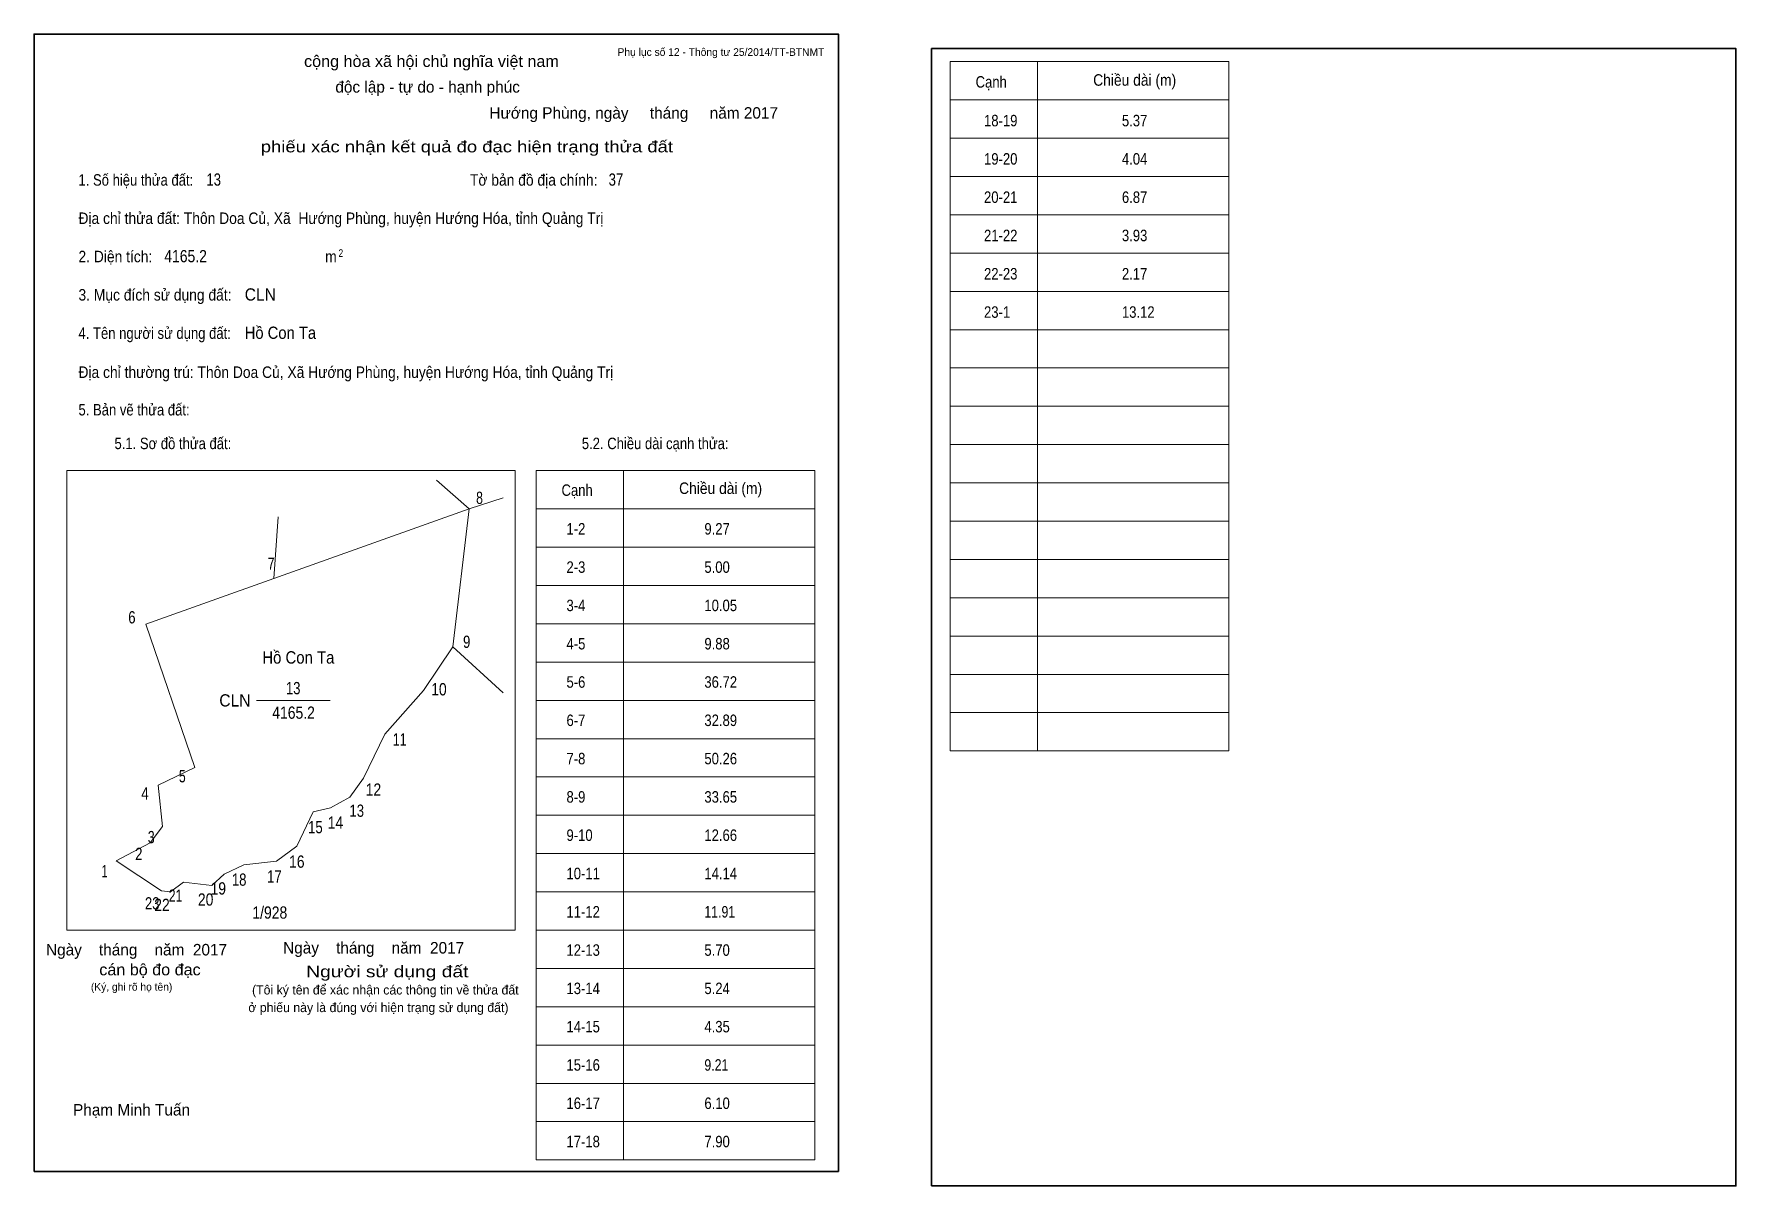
# Model space of a CAD drawing. Header units: centimetres. Extents: x 0 to 44.4, y -0.4 to 29.7.
import ezdxf
from ezdxf.enums import TextEntityAlignment as Align

# ---------------------------------------------------------------- set-up
doc = ezdxf.new("R2010")
doc.units = ezdxf.units.CM
doc.header["$LTSCALE"] = 0.12
for name, color, linetype in [('2', 7, 'Continuous'), ('30', 7, 'Continuous'), ('32', 7, 'Continuous'), ('34', 7, 'Continuous')]:
    doc.layers.add(name, color=color, linetype=linetype)
for name, color, linetype, lineweight in [('33', 7, 'Continuous', 13), ('6', 7, 'Continuous', 13), ('63', 7, 'Continuous', 13)]:
    doc.layers.add(name, color=color, linetype=linetype, lineweight=lineweight)

msp = doc.modelspace()

# ---------------------------------------------------------------- linework, layer by layer
at = {"layer": '33'}
msp.add_line((5.81, 12.3), (7.73, 12.3), dxfattribs=at)
at = {"layer": '6'}
for p, q in [((11.36, 17.3), (10.51, 18.05)), ((11.36, 17.3), (6.26, 15.48)), ((10.93, 13.7), (10.17, 12.56)), ((10.93, 13.7), (12.25, 12.5)), ((10.17, 12.56), (9.16, 11.42)), ((8.6, 10.27), (9.16, 11.42)), ((3.24, 10.09), (3.35, 9.01)), ((6.86, 8.49), (6.33, 8.1)), ((4.96, 7.76), (4.64, 7.47))]:
    msp.add_line(p, q, dxfattribs=at)
for points in [[(10.93, 13.7), (11.36, 17.3), (12.25, 17.59)], [(6.37, 17.09), (6.26, 15.48), (2.92, 14.29)], [(3.24, 10.09), (4.2, 10.55), (2.92, 14.29)], [(8.6, 10.27), (8.24, 9.77), (7.74, 9.49)], [(7.74, 9.49), (7.29, 9.39), (6.86, 8.49)], [(2.14, 8.11), (3.03, 8.58), (3.35, 9.01)], [(2.14, 8.11), (3.33, 7.33), (3.56, 7.3)], [(4.96, 7.76), (5.48, 8.01), (6.33, 8.1)], [(3.56, 7.3), (3.9, 7.55), (4.64, 7.47)]]:
    msp.add_lwpolyline(points, dxfattribs=at)
at = {"layer": '63'}
for p, q in [((23.92, 28.98), (31.19, 28.98)), ((23.92, 10.98), (23.92, 28.98)), ((26.2, 10.98), (26.2, 28.98)), ((31.19, 10.98), (31.19, 28.98)), ((23.92, 27.98), (31.19, 27.98)), ((23.92, 26.98), (31.19, 26.98)), ((23.92, 25.98), (31.19, 25.98)), ((23.92, 24.98), (31.19, 24.98)), ((23.92, 23.98), (31.19, 23.98)), ((23.92, 22.98), (31.19, 22.98)), ((23.92, 21.98), (31.19, 21.98)), ((23.92, 20.98), (31.19, 20.98)), ((23.92, 19.98), (31.19, 19.98)), ((23.92, 18.98), (31.19, 18.98)), ((0.86, 18.3), (12.56, 18.3)), ((0.86, 6.3), (0.86, 18.3)), ((12.56, 6.3), (12.56, 18.3)), ((13.11, 18.3), (20.38, 18.3)), ((13.11, 0.3), (13.11, 18.3)), ((15.39, 0.3), (15.39, 18.3)), ((20.38, 0.3), (20.38, 18.3)), ((23.92, 17.98), (31.19, 17.98)), ((13.11, 17.3), (20.38, 17.3)), ((23.92, 16.98), (31.19, 16.98)), ((13.11, 16.3), (20.38, 16.3)), ((23.92, 15.98), (31.19, 15.98)), ((13.11, 15.3), (20.38, 15.3)), ((23.92, 14.98), (31.19, 14.98)), ((13.11, 14.3), (20.38, 14.3)), ((23.92, 13.98), (31.19, 13.98)), ((13.11, 13.3), (20.38, 13.3)), ((23.92, 12.98), (31.19, 12.98)), ((13.11, 12.3), (20.38, 12.3)), ((23.92, 11.98), (31.19, 11.98)), ((13.11, 11.3), (20.38, 11.3)), ((23.92, 10.98), (31.19, 10.98)), ((13.11, 10.3), (20.38, 10.3)), ((13.11, 9.3), (20.38, 9.3)), ((13.11, 8.3), (20.38, 8.3)), ((13.11, 7.3), (20.38, 7.3)), ((0.86, 6.3), (12.56, 6.3)), ((13.11, 6.3), (20.38, 6.3)), ((13.11, 5.3), (20.38, 5.3)), ((13.11, 4.3), (20.38, 4.3)), ((13.11, 3.3), (20.38, 3.3)), ((13.11, 2.3), (20.38, 2.3)), ((13.11, 1.3), (20.38, 1.3)), ((13.11, 0.3), (20.38, 0.3))]:
    msp.add_line(p, q, dxfattribs=at)
at = {"layer": '63', "lineweight": 35}
for points in [[(0, 0), (0, 29.7), (21, 29.7), (21, 0)], [(23.43, -0.38), (23.43, 29.32), (44.43, 29.32), (44.43, -0.38)]]:
    msp.add_lwpolyline(points, close=True, dxfattribs=at)

# ---------------------------------------------------------------- texts
at = {"layer": '2', "width": 0.9}
msp.add_text('Hồ Con Ta', height=0.3234, dxfattribs=at).set_placement((6.9, 13.26), align=Align.CENTER)
at = {"layer": '30'}
for s, height, width, p in [('18-19', 0.3, 0.85, (24.8, 27.29)), ('5.37', 0.3, 0.85, (28.4, 27.29)), ('19-20', 0.3, 0.85, (24.8, 26.29)), ('4.04', 0.3, 0.85, (28.4, 26.29)), ('20-21', 0.3, 0.85, (24.8, 25.29)), ('6.87', 0.3, 0.85, (28.4, 25.29)), ('21-22', 0.3, 0.85, (24.8, 24.29)), ('3.93', 0.3, 0.85, (28.4, 24.29)), ('22-23', 0.3, 0.85, (24.8, 23.29)), ('2.17', 0.3, 0.85, (28.4, 23.29)), ('23-1', 0.3, 0.85, (24.8, 22.29)), ('13.12', 0.3, 0.85, (28.4, 22.29)), ('1-2', 0.3, 0.85, (13.9, 16.63)), ('9.27', 0.3, 0.85, (17.5, 16.63)), ('2-3', 0.3, 0.85, (13.9, 15.63)), ('5.00', 0.3, 0.85, (17.5, 15.63)), ('3-4', 0.3, 0.85, (13.9, 14.63)), ('10.05', 0.3, 0.85, (17.5, 14.63)), ('4-5', 0.3, 0.85, (13.9, 13.63)), ('9.88', 0.3, 0.85, (17.5, 13.63)), ('5-6', 0.3, 0.85, (13.9, 12.63)), ('36.72', 0.3, 0.85, (17.5, 12.63)), ('6-7', 0.3, 0.85, (13.9, 11.63)), ('32.89', 0.3, 0.85, (17.5, 11.63)), ('7-8', 0.3, 0.85, (13.9, 10.63)), ('50.26', 0.3, 0.85, (17.5, 10.63)), ('8-9', 0.3, 0.85, (13.9, 9.63)), ('33.65', 0.3, 0.85, (17.5, 9.63)), ('9-10', 0.3, 0.85, (13.9, 8.63)), ('12.66', 0.3, 0.85, (17.5, 8.63)), ('10-11', 0.3, 0.85, (13.9, 7.63)), ('14.14', 0.3, 0.85, (17.5, 7.63)), ('1/928', 0.32, 0.85, (5.7, 6.6)), ('11-12', 0.3, 0.85, (13.9, 6.63)), ('11.91', 0.3, 0.8, (17.5, 6.63)), ('12-13', 0.3, 0.85, (13.9, 5.63)), ('5.70', 0.3, 0.85, (17.5, 5.63)), ('13-14', 0.3, 0.85, (13.9, 4.63)), ('5.24', 0.3, 0.85, (17.5, 4.63)), ('14-15', 0.3, 0.85, (13.9, 3.63)), ('4.35', 0.3, 0.85, (17.5, 3.63)), ('15-16', 0.3, 0.85, (13.9, 2.63)), ('9.21', 0.3, 0.8, (17.5, 2.63)), ('16-17', 0.3, 0.85, (13.9, 1.63)), ('6.10', 0.3, 0.85, (17.5, 1.63)), ('17-18', 0.3, 0.85, (13.9, 0.63)), ('7.90', 0.3, 0.85, (17.5, 0.63))]:
    msp.add_text(s, height=height, dxfattribs=dict(at, width=width)).set_placement(p)
at = {"layer": '32'}
for s, width, p in [('8', 0.75, (11.63, 17.43)), ('7', 0.75, (6.19, 15.71)), ('6', 0.8, (2.555, 14.31)), ('9', 0.8, (11.295, 13.67)), ('10', 0.85, (10.57, 12.43)), ('11', 0.75, (9.545, 11.12)), ('5', 0.75, (3.87, 10.16)), ('4', 0.8, (2.895, 9.71)), ('12', 0.85, (8.86, 9.81)), ('13', 0.8, (8.425, 9.26)), ('3', 0.75, (3.06, 8.57)), ('15', 0.8, (7.345, 8.83)), ('14', 0.85, (7.87, 8.95)), ('2', 0.8, (2.735, 8.13)), ('1', 0.65, (1.84, 7.68)), ('16', 0.85, (6.86, 7.93)), ('19', 0.85, (4.81, 7.23)), ('18', 0.8, (5.355, 7.46)), ('17', 0.8, (6.275, 7.54)), ('23', 0.8, (3.085, 6.84)), ('22', 0.85, (3.34, 6.8)), ('21', 0.75, (3.695, 7.04)), ('20', 0.85, (4.48, 6.94))]:
    msp.add_text(s, height=0.32, dxfattribs=dict(at, width=width)).set_placement(p, align=Align.CENTER)
at = {"layer": '33', "width": 0.95}
msp.add_text('CLN', height=0.32, dxfattribs=at).set_placement((5.65, 12.14), align=Align.RIGHT)
at = {"layer": '33'}
for s, width, p in [('13', 0.8, (6.765, 12.46)), ('4165.2', 0.85, (6.775, 11.82))]:
    msp.add_text(s, height=0.32, dxfattribs=dict(at, width=width)).set_placement(p, align=Align.CENTER)
at = {"layer": '34'}
for s, width, p in [('13', 0.8, (4.5, 25.74)), ('37', 0.8, (15, 25.74)), ('4165.2', 0.85, (3.4, 23.74)), ('CLN', 0.95, (5.5, 22.74)), ('Hồ Con Ta', 0.9, (5.5, 21.74))]:
    msp.add_text(s, height=0.32, dxfattribs=dict(at, width=width)).set_placement(p)
at = {"layer": '63'}
for s, height, p in [('Phụ lục số 12 - Thông tư 25/2014/TT-BTNMT', 0.2, (20.63, 29.13)), ('Ngày    tháng    năm  2017', 0.3, (5.04, 5.64)), ('Ngày    tháng    năm  2017', 0.3, (11.23, 5.69)), ('(Ký, ghi rõ họ tên)', 0.2, (3.61, 4.72))]:
    msp.add_text(s, height=height, dxfattribs=at).set_placement(p, align=Align.RIGHT)
at = {"layer": '63', "width": 1.05}
msp.add_text('cộng hòa xã hội chủ nghĩa việt nam', height=0.3, dxfattribs=at).set_placement((10.375, 28.84), align=Align.CENTER)
at = {"layer": '63'}
for s, height, p in [('độc lập - tự do - hạnh phúc', 0.3, (10.275, 28.17)), ('Hướng Phùng, ngày     tháng     năm 2017', 0.3, (15.655, 27.49)), ('(Tôi ký tên để xác nhận các thông tin về thửa đất ', 0.24, (9.215, 4.62)), ('ở phiếu này là đúng với hiện trạng sử dụng đất)', 0.24, (8.99, 4.16)), ('Phạm Minh Tuấn', 0.3, (2.545, 1.46))]:
    msp.add_text(s, height=height, dxfattribs=at).set_placement(p, align=Align.CENTER)
for s, height, width, p in [('Cạnh', 0.3, 0.85, (24.58, 28.3)), ('Chiều dài (m)', 0.3, 0.9, (27.65, 28.35)), ('1. Số hiệu thửa đất:', 0.3, 0.85, (1.16, 25.74)), ('Tờ bản đồ địa chính:', 0.3, 0.9, (11.38, 25.74)), ('Địa chỉ thửa đất: Thôn Doa Củ, Xã  Hướng Phùng, huyện Hướng Hóa, tỉnh Quảng Trị', 0.3, 0.9, (1.16, 24.74)), ('2. Diện tích:', 0.3, 0.9, (1.16, 23.74)), ('2', 0.2, 0.8, (7.95, 23.88)), ('m', 0.3, 0.9, (7.6, 23.74)), ('3. Mục đích sử dụng đất:', 0.3, 0.9, (1.16, 22.74)), ('4. Tên người sử dụng đất:', 0.3, 0.85, (1.16, 21.74)), ('Địa chỉ thường trú: Thôn Doa Củ, Xã Hướng Phùng, huyện Hướng Hóa, tỉnh Quảng Trị', 0.3, 0.9, (1.16, 20.72)), ('5. Bản vẽ thửa đất:', 0.3, 0.85, (1.16, 19.74)), ('5.1. Sơ đồ thửa đất:', 0.3, 0.85, (2.1, 18.86)), ('5.2. Chiều dài cạnh thửa:', 0.3, 0.85, (14.3, 18.86)), ('Cạnh', 0.3, 0.85, (13.77, 17.64)), ('Chiều dài (m)', 0.3, 0.9, (16.84, 17.69))]:
    msp.add_text(s, height=height, dxfattribs=dict(at, width=width)).set_placement(p)
for s, width, p in [('phiếu xác nhận kết quả đo đạc hiện trạng thửa đất', 1.2, (16.68, 26.61)), ('cán bộ đo đạc', 1.05, (4.35, 5.12)), ('Người sử dụng đất', 1.25, (11.34, 5.07))]:
    msp.add_text(s, height=0.3, dxfattribs=dict(at, width=width)).set_placement(p, align=Align.RIGHT)

doc.saveas('drawing.dxf')
